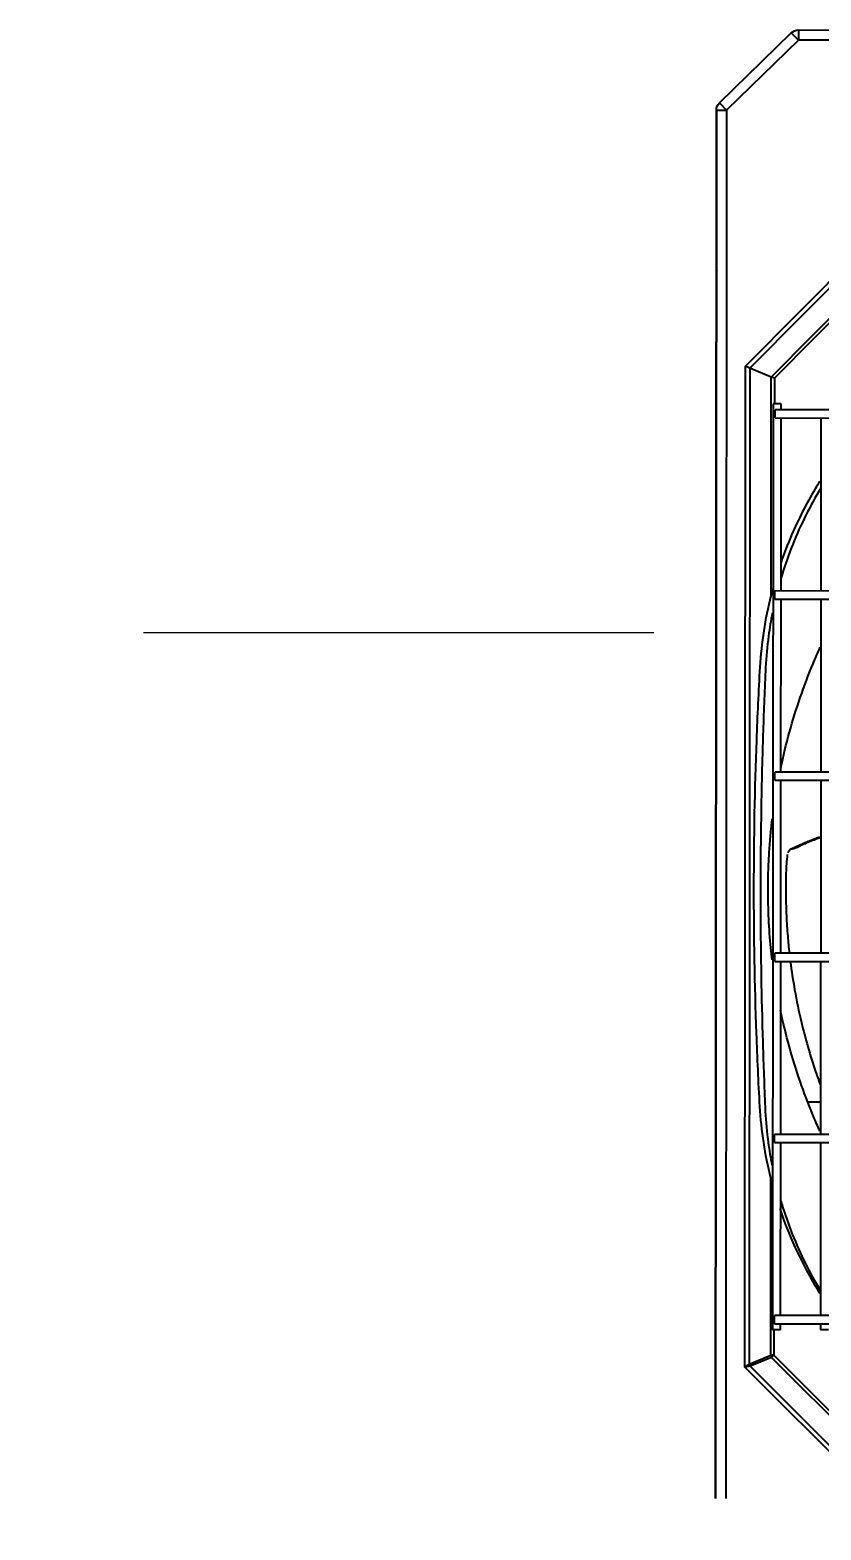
# Model space of a CAD drawing. Extents: x 58467 to 79089, y -33726 to -17391.
# Drawn here: x 72241.6 to 72280.3, y -20731 to -20657.5 of the extents above; entities that cross this region are included whole.
import ezdxf
from ezdxf.enums import TextEntityAlignment as Align

# ---------------------------------------------------------------- set-up
doc = ezdxf.new("R2010")
doc.units = 0
doc.header["$LTSCALE"] = 100
doc.linetypes.add('DASHDOT2', pattern=[0.5, 0.25, -0.125, 0, -0.125])
doc.layers.add('+ENTE-ST-DOSEME USTU KONDDRENAJ', color=110, linetype='DOSEMEUSTUKONDENSDRENAJ_LINE', lineweight=40)
doc.layers.add('BA_axis', color=5, linetype='DASHDOT2')
doc.styles.add('text1', font='arial.ttf', dxfattribs={"height": 20})
doc.linetypes.add('DOSEMEUSTUKONDENSDRENAJ_LINE', pattern='A,300,-40,["CD",Standard,S=15,R=0,X=-35,Y=-7.5],0', length=340)

# ---------------------------------------------------------------- blocks, each defined once
blk = doc.blocks.new('*U176')
blk.add_line((0, 0), (0, -696))
at = {"linetype": 'Continuous', "style": 'text1'}
blk.add_attdef('1', text='', height=40, dxfattribs=at).set_placement((0, 38), align=Align.MIDDLE)
blk = doc.blocks.new('AXIS')
at = {"layer": 'BA_axis', "xscale": -1, "rotation": 270}
blk.add_blockref('*U176', (4176.09, -33135.267), dxfattribs=at)
blk = doc.blocks.new('4. KAT')
at = {"color": 3}
for p, q in [((54067.018, -33358.603, -3.339), (54183.02, -33358.673, -3.339)), ((54067.018, -33358.603, -3.339), (54067.018, -33359.103, -3.339)), ((54063.141, -33362.174, -3.339), (54066.664, -33358.749, -3.339)), ((54067.018, -33359.103, -3.339), (54063.494, -33362.528, -3.339)), ((54066.664, -33358.749, -3.339), (54067.018, -33359.103, -3.339)), ((54183.02, -33359.173, -3.339), (54067.018, -33359.103, -3.339)), ((54063.141, -33362.174, -3.339), (54063.494, -33362.528, -3.339)), ((54062.953, -33430.579, -3.339), (54062.994, -33362.528, -3.339)), ((54062.994, -33362.574, -3.339), (54062.953, -33430.579, -3.339)), ((54062.994, -33362.574, -3.339), (54062.953, -33430.579, -3.339)), ((54062.994, -33362.528, -3.339), (54063.494, -33362.528, -3.339)), ((54063.494, -33362.528, -3.339), (54063.453, -33430.58, -3.339)), ((54064.427, -33375.089, -3.339), (54072.413, -33367.023, -3.339)), ((54072.455, -33367.28, -3.339), (54064.639, -33375.177, -3.339)), ((54065.686, -33375.612, -3.339), (54072.888, -33368.328, -3.339)), ((54072.998, -33368.438, -3.339), (54065.842, -33375.676, -3.339)), ((54063.009, -33370.722, -3.339), (54063.01, -33370.422, -3.339)), ((54063.009, -33370.722, -3.339), (54063.01, -33370.422, -3.339)), ((54062.989, -33370.722, -3.339), (54063.009, -33370.722, -3.339)), ((54062.989, -33370.722, -3.339), (54063.009, -33370.722, -3.339)), ((54063.007, -33375.205, -3.339), (54063.009, -33370.722, -3.339)), ((54063.007, -33375.205, -3.339), (54063.009, -33370.722, -3.339)), ((54064.397, -33424.145, -3.339), (54064.427, -33375.089, -3.339)), ((54064.639, -33375.177, -3.339), (54064.427, -33375.089, -3.339)), ((54064.639, -33375.177, -3.339), (54064.609, -33423.993, -3.339)), ((54065.686, -33375.612, -3.339), (54064.639, -33375.177, -3.339)), ((54065.68, -33386.323, -3.339), (54065.686, -33375.612, -3.339)), ((54065.842, -33375.676, -3.339), (54065.686, -33375.612, -3.339)), ((54065.842, -33375.676, -3.339), (54065.841, -33376.922, -3.339)), ((54065.771, -33376.922, -3.339), (54065.744, -33422.314, -3.339)), ((54066.171, -33376.922, -3.339), (54065.771, -33376.922, -3.339)), ((54066.171, -33377.222, -3.339), (54066.171, -33376.922, -3.339)), ((54184.234, -33377.294, -3.339), (54065.871, -33377.222, -3.339)), ((54065.871, -33377.422, -3.339), (54065.871, -33377.222, -3.339)), ((54065.871, -33377.621, -3.339), (54065.871, -33377.422, -3.339)), ((54065.871, -33377.621, -3.339), (54184.234, -33377.694, -3.339)), ((54066.166, -33386.1, -3.339), (54066.171, -33377.622, -3.339)), ((54068.121, -33377.623, -3.339), (54068.115, -33386.102, -3.339)), ((54065.865, -33386.5, -3.339), (54065.866, -33386.3, -3.339)), ((54065.865, -33386.5, -3.339), (54184.228, -33386.572, -3.339)), ((54184.228, -33386.172, -3.339), (54065.866, -33386.1, -3.339)), ((54065.866, -33386.3, -3.339), (54065.866, -33386.1, -3.339)), ((54066.16, -33394.98, -3.339), (54066.166, -33386.5, -3.339)), ((54068.115, -33386.502, -3.339), (54068.11, -33394.981, -3.339)), ((54184.223, -33395.051, -3.339), (54065.86, -33394.979, -3.339)), ((54065.86, -33395.179, -3.339), (54065.86, -33394.979, -3.339)), ((54065.86, -33395.379, -3.339), (54065.86, -33395.179, -3.339)), ((54065.86, -33395.379, -3.339), (54184.223, -33395.451, -3.339)), ((54066.155, -33403.857, -3.339), (54066.16, -33395.379, -3.339)), ((54068.11, -33395.38, -3.339), (54068.105, -33403.859, -3.339)), ((54184.218, -33403.929, -3.339), (54065.855, -33403.857, -3.339)), ((54065.855, -33404.057, -3.339), (54065.855, -33403.857, -3.339)), ((54065.855, -33404.257, -3.339), (54065.855, -33404.057, -3.339)), ((54065.855, -33404.257, -3.339), (54184.217, -33404.329, -3.339)), ((54066.15, -33412.736, -3.339), (54066.155, -33404.257, -3.339)), ((54068.104, -33404.258, -3.339), (54068.099, -33412.737, -3.339)), ((54067.994, -33411.151, -3.339), (54067.495, -33411.151, -3.339)), ((54184.212, -33412.808, -3.339), (54065.849, -33412.736, -3.339)), ((54065.849, -33412.936, -3.339), (54065.849, -33412.736, -3.339)), ((54065.849, -33413.136, -3.339), (54065.849, -33412.936, -3.339)), ((54065.849, -33413.136, -3.339), (54184.212, -33413.208, -3.339)), ((54066.144, -33421.615, -3.339), (54066.149, -33413.136, -3.339)), ((54068.099, -33413.137, -3.339), (54068.094, -33421.616, -3.339)), ((54065.657, -33423.559, -3.339), (54065.662, -33414.88, -3.339)), ((54184.207, -33421.687, -3.339), (54065.844, -33421.615, -3.339)), ((54065.844, -33421.815, -3.339), (54065.844, -33421.615, -3.339)), ((54065.844, -33422.015, -3.339), (54065.844, -33421.815, -3.339)), ((54066.144, -33422.315, -3.339), (54065.744, -33422.314, -3.339)), ((54065.813, -33422.314, -3.339), (54065.813, -33423.559, -3.339)), ((54065.844, -33422.015, -3.339), (54184.207, -33422.087, -3.339)), ((54066.144, -33422.315, -3.339), (54066.144, -33422.015, -3.339)), ((54068.094, -33422.016, -3.339), (54068.093, -33422.316, -3.339)), ((54068.493, -33422.316, -3.339), (54068.093, -33422.316, -3.339)), ((54064.397, -33424.145, -3.339), (54064.609, -33423.993, -3.339)), ((54064.655, -33424.103, -3.339), (54064.397, -33424.145, -3.339)), ((54072.373, -33432.127, -3.339), (54064.397, -33424.145, -3.339)), ((54064.609, -33423.993, -3.339), (54065.657, -33423.559, -3.339)), ((54065.703, -33423.669, -3.339), (54064.655, -33424.103, -3.339)), ((54064.655, -33424.103, -3.339), (54072.416, -33431.87, -3.339)), ((54065.813, -33423.559, -3.339), (54065.657, -33423.559, -3.339)), ((54065.813, -33423.559, -3.339), (54065.703, -33423.669, -3.339)), ((54072.85, -33430.822, -3.339), (54065.703, -33423.669, -3.339)), ((54065.813, -33423.559, -3.339), (54072.96, -33430.712, -3.339))]:
    blk.add_line(p, q, dxfattribs=at)
at = {"color": 3, "extrusion": (0, 0, -1)}
for centre, radius, start, end in [((-54067.018, -33359.103, 3.339), 0.5, 45.03488, 90.03488), ((-54063.494, -33362.528, 3.339), 0.5, 0.03488, 45.03488), ((-54062.93, -33370.422, 3.339), 0.08, 138.62436, 180.03488), ((-54062.93, -33370.422, 3.339), 0.08, 138.62436, 180.03488)]:
    blk.add_arc(centre, radius, start, end, dxfattribs=at)
at = {"color": 3}
blk.add_arc((54067.994, -33410.651, -3.339), 0.5, 269.96512, 282.27133, dxfattribs=at)
for centre in [(54064.765, -33423.993, -3.339), (54065.813, -33423.559, -3.339)]:
    blk.add_ellipse(centre, major_axis=(-0.084, 0.203), ratio=0.678598, start_param=1.296782, end_param=1.844811, dxfattribs=at)
for points, knots in [([(54068.06, -33380.728, -3.339), (54067.983, -33380.852, -3.339), (54067.907, -33380.976, -3.339), (54067.404, -33381.822, -3.339), (54067.017, -33382.579, -3.339), (54066.487, -33383.809, -3.339), (54066.308, -33384.271, -3.339), (54066.148, -33384.74, -3.339)], [0, 0, 0, 0, 0.098619, 0.098619, 0.666619, 0.666619, 1, 1, 1, 1]), ([(54068.11, -33381.063, -3.339), (54067.849, -33381.494, -3.339), (54067.605, -33381.936, -3.339), (54066.913, -33383.318, -3.339), (54066.519, -33384.301, -3.339), (54066.192, -33385.363, -3.339), (54066.171, -33385.433, -3.339), (54066.15, -33385.504, -3.339)], [0, 0, 0, 0, 0.31261, 0.31261, 0.954356, 0.954356, 1, 1, 1, 1]), ([(54064.836, -33400.601, -3.339), (54064.837, -33398.203, -3.339), (54064.882, -33395.807, -3.339), (54064.993, -33392.815, -3.339), (54065.019, -33392.217, -3.339), (54065.075, -33391.022, -3.339), (54065.101, -33390.424, -3.339), (54065.213, -33388.638, -3.339), (54065.393, -33387.469, -3.339), (54065.68, -33386.323, -3.339)], [0, 0, 0, 0, 0.5, 0.5, 0.625, 0.625, 0.75, 0.75, 1, 1, 1, 1]), ([(54065.739, -33387.176, -3.339), (54065.665, -33387.551, -3.339), (54065.602, -33387.928, -3.339), (54065.481, -33388.816, -3.339), (54065.433, -33389.329, -3.339), (54065.377, -33390.361, -3.339), (54065.36, -33390.879, -3.339), (54065.3, -33392.432, -3.339), (54065.266, -33393.468, -3.339), (54065.184, -33396.576, -3.339), (54065.156, -33398.648, -3.339), (54065.154, -33400.721, -3.339)], [0, 0, 0, 0, 0.085061, 0.085061, 0.199428, 0.199428, 0.313796, 0.313796, 0.54253, 0.54253, 1, 1, 1, 1]), ([(54066.147, -33394.781, -3.339), (54066.272, -33394.188, -3.339), (54066.695, -33392.454, -3.339), (54067.376, -33390.479, -3.339), (54067.963, -33389.123, -3.339), (54068.087, -33388.851, -3.339)], [0, 0, 0, 0, 0.290837, 0.856482, 1, 1, 1, 1]), ([(54065.525, -33400.721, -3.339), (54065.528, -33400.446, -3.339), (54065.533, -33399.898, -3.339), (54065.57, -33399.079, -3.339), (54065.628, -33398.267, -3.339), (54065.688, -33397.663, -3.339), (54065.727, -33397.33, -3.339), (54065.735, -33397.264, -3.339)], [0, 0, 0, 0, 0.238005, 0.47449, 0.709453, 0.942891, 1, 1, 1, 1]), ([(54068.108, -33398.184, -3.339), (54068.077, -33398.195, -3.339), (54067.839, -33398.282, -3.339), (54067.516, -33398.413, -3.339), (54067.158, -33398.569, -3.339), (54066.979, -33398.658, -3.339), (54066.867, -33398.712, -3.339), (54066.779, -33398.743, -3.339), (54066.687, -33398.752, -3.339), (54066.642, -33398.76, -3.339), (54066.623, -33398.763, -3.339)], [0, 0, 0, 0, 0.054722, 0.413265, 0.565134, 0.700229, 0.769577, 0.820811, 0.901304, 1, 1, 1, 1]), ([(54068.108, -33398.15, -3.339), (54068.1, -33398.152, -3.339), (54068.058, -33398.167, -3.339), (54067.994, -33398.19, -3.339), (54067.915, -33398.22, -3.339), (54067.837, -33398.249, -3.339), (54067.76, -33398.279, -3.339), (54067.674, -33398.313, -3.339), (54067.6, -33398.343, -3.339), (54067.527, -33398.373, -3.339), (54067.466, -33398.398, -3.339), (54067.406, -33398.424, -3.339), (54067.338, -33398.452, -3.339), (54067.272, -33398.481, -3.339), (54067.206, -33398.509, -3.339), (54067.154, -33398.531, -3.339), (54067.099, -33398.555, -3.339), (54067.053, -33398.575, -3.339), (54067, -33398.599, -3.339), (54066.959, -33398.616, -3.339), (54066.911, -33398.637, -3.339), (54066.87, -33398.655, -3.339), (54066.835, -33398.67, -3.339), (54066.798, -33398.687, -3.339), (54066.782, -33398.694, -3.339), (54066.777, -33398.696, -3.339)], [0, 0, 0, 0, 0.013184, 0.076179, 0.118176, 0.160173, 0.223168, 0.265165, 0.32816, 0.370157, 0.412154, 0.454151, 0.496147, 0.559143, 0.60114, 0.643136, 0.685133, 0.72713, 0.769127, 0.811124, 0.853121, 0.895118, 0.937114, 0.979111, 1, 1, 1, 1]), ([(54066.468, -33399.018, -3.339), (54066.438, -33399.322, -3.339), (54066.395, -33399.914, -3.339), (54066.389, -33400.915, -3.339), (54066.412, -33401.949, -3.339), (54066.479, -33402.971, -3.339), (54066.538, -33403.58, -3.339), (54066.57, -33403.858, -3.339)], [0, 0, 0, 0, 0.182857, 0.35926, 0.617017, 0.825344, 1, 1, 1, 1]), ([(54066.757, -33398.704, -3.339), (54066.725, -33398.722, -3.339), (54066.661, -33398.758, -3.339), (54066.587, -33398.798, -3.339), (54066.538, -33398.854, -3.339), (54066.504, -33398.905, -3.339), (54066.49, -33398.932, -3.339)], [0, 0, 0, 0, 0.181976, 0.413188, 0.708779, 1, 1, 1, 1]), ([(54065.662, -33414.88, -3.339), (54065.376, -33413.726, -3.339), (54065.197, -33412.554, -3.339), (54065.089, -33410.769, -3.339), (54065.063, -33410.173, -3.339), (54065.008, -33408.98, -3.339), (54064.984, -33408.383, -3.339), (54064.876, -33405.395, -3.339), (54064.834, -33402.997, -3.339), (54064.836, -33400.601, -3.339)], [0, 0, 0, 0, 0.25, 0.25, 0.375, 0.375, 0.5, 0.5, 1, 1, 1, 1]), ([(54065.154, -33400.721, -3.339), (54065.153, -33402.794, -3.339), (54065.179, -33404.867, -3.339), (54065.257, -33407.975, -3.339), (54065.29, -33409.011, -3.339), (54065.348, -33410.564, -3.339), (54065.364, -33411.082, -3.339), (54065.419, -33412.115, -3.339), (54065.467, -33412.628, -3.339), (54065.586, -33413.511, -3.339), (54065.647, -33413.883, -3.339), (54065.72, -33414.253, -3.339)], [0, 0, 0, 0, 0.45798, 0.45798, 0.686971, 0.686971, 0.801466, 0.801466, 0.915961, 0.915961, 1, 1, 1, 1]), ([(54065.731, -33404.179, -3.339), (54065.708, -33403.986, -3.339), (54065.635, -33403.317, -3.339), (54065.546, -33402.165, -3.339), (54065.532, -33401.204, -3.339), (54065.525, -33400.721, -3.339)], [0, 0, 0, 0, 0.16864, 0.581968, 1, 1, 1, 1]), ([(54066.618, -33404.258, -3.339), (54066.676, -33404.72, -3.339), (54066.828, -33405.714, -3.339), (54067.202, -33407.51, -3.339), (54067.645, -33409.059, -3.339), (54068, -33410.074, -3.339), (54068.077, -33410.285, -3.339)], [0, 0, 0, 0, 0.230715, 0.496584, 0.895571, 1, 1, 1, 1]), ([(54068.072, -33412.594, -3.339), (54068.054, -33412.555, -3.339), (54067.932, -33412.282, -3.339), (54067.352, -33410.93, -3.339), (54066.687, -33408.997, -3.339), (54066.266, -33407.264, -3.339), (54066.141, -33406.668, -3.339)], [0, 0, 0, 0, 0.02049, 0.143703, 0.707183, 1, 1, 1, 1]), ([(54066.128, -33415.926, -3.339), (54066.15, -33416.002, -3.339), (54066.172, -33416.077, -3.339), (54066.499, -33417.144, -3.339), (54066.892, -33418.128, -3.339), (54067.585, -33419.514, -3.339), (54067.83, -33419.961, -3.339), (54068.094, -33420.396, -3.339)], [0, 0, 0, 0, 0.048488, 0.048488, 0.686498, 0.686498, 1, 1, 1, 1]), ([(54066.098, -33416.374, -3.339), (54066.531, -33417.666, -3.339), (54067.096, -33418.899, -3.339), (54067.878, -33420.221, -3.339), (54067.967, -33420.367, -3.339), (54068.058, -33420.512, -3.339)], [0, 0, 0, 0, 0.888615, 0.888615, 1, 1, 1, 1])]:
    blk.add_open_spline(points, degree=3, knots=knots, dxfattribs=at)
for points in [[(54065.765, -33385.996, -3.339), (54065.735, -33386.106, -3.339), (54065.707, -33386.215, -3.339), (54065.68, -33386.323, -3.339)], [(54065.662, -33414.88, -3.339), (54065.689, -33414.988, -3.339), (54065.718, -33415.098, -3.339), (54065.747, -33415.208, -3.339)]]:
    blk.add_open_spline(points, degree=3, dxfattribs=at)

msp = doc.modelspace()

# ---------------------------------------------------------------- block references
at = {"layer": '+ENTE-ST-DOSEME USTU KONDDRENAJ', "color": 3, "linetype": 'Continuous'}
msp.add_blockref('4. KAT', (18212.194, 12701.082), dxfattribs=at)
at = {"layer": 'BA_axis'}
msp.add_blockref('AXIS', (68546.932, 12448.205), dxfattribs=at)

doc.saveas('drawing.dxf')
